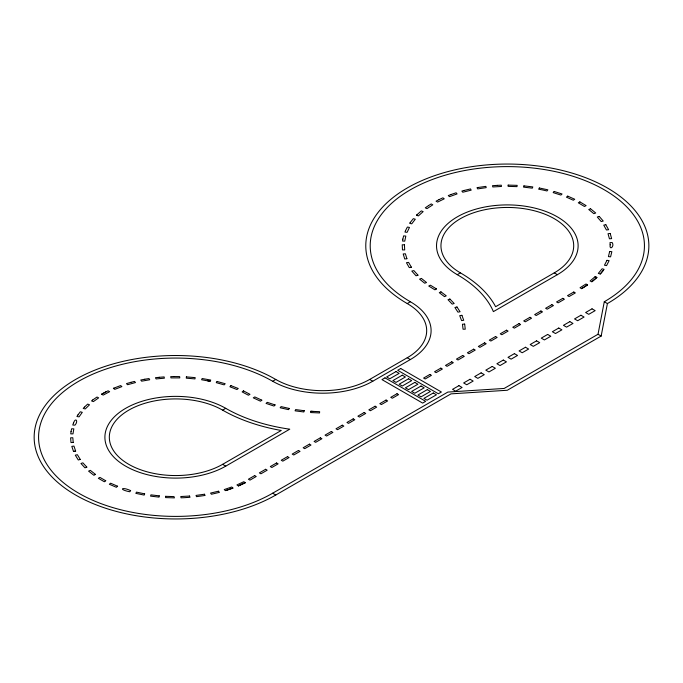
<?xml version="1.0" encoding="UTF-8"?>
<svg xmlns="http://www.w3.org/2000/svg" width="683" height="683" viewBox="0 0 683 683"><rect width="100%" height="100%" fill="white"/><g stroke="black" fill="none" stroke-linecap="round" stroke-linejoin="round"><path stroke-width="1.02" d="M369.665 379.432A66.405 38.333 0 0 1 275.778 379.458L272.654 381.259A137.121 79.168 0 0 0 78.733 381.259A137.121 79.168 0 0 0 78.733 493.211A137.121 79.168 0 0 0 272.654 493.211L447.852 392.068L504.165 388.448L598.026 334.26L604.284 301.749A137.121 79.168 0 0 0 604.284 189.797A137.121 79.168 0 0 0 410.363 189.797A137.121 79.168 0 0 0 410.363 301.749A70.793 40.869 0 0 1 410.363 359.548L372.764 381.225A70.776 40.86 0 0 1 272.679 381.242L272.679 381.242M275.778 379.458L270.929 376.777A141.543 81.721 0 0 0 72.492 381.31A141.543 81.721 0 0 0 77.205 495.926A141.543 81.721 0 0 0 275.778 495.021L450.985 393.869L507.298 390.258L601.151 336.07L607.409 303.559A141.543 81.721 0 0 0 607.409 187.987A141.543 81.721 0 0 0 407.239 187.987A141.543 81.721 0 0 0 407.239 303.559A66.371 38.316 0 0 1 407.239 357.747L369.674 379.441L372.798 381.242M310.816 411.303L310.569 412.549L319.55 412.933L319.635 411.678L310.816 411.303L313.446 411.473M210.065 381.259L210.757 380.055L202.125 378.519L201.613 379.765L210.065 381.259L207.453 380.738M600.255 274.011L604.088 269.35L602.099 268.786L598.317 273.396L600.255 274.011L603.115 270.63M595.004 276.786L596.891 277.452L591.862 281.755L590.112 280.969L595.004 276.786L596.891 277.452L591.862 281.755M587.576 284.888L581.6 288.653L580.038 287.748L586.005 283.983L587.576 284.888L581.6 288.653M222.624 410.142A141.535 81.712 0 0 0 278.86 430.042L281.276 430.469L222.624 464.329A66.371 38.316 0 0 1 128.763 464.329A66.371 38.316 0 0 1 128.763 410.142A66.371 38.316 0 0 1 222.624 410.142L225.723 408.323A137.112 79.16 0 0 0 287.364 428.839L289.788 429.163L225.749 466.139A70.793 40.869 0 0 1 125.646 466.147A70.793 40.869 0 0 1 125.621 408.349A70.793 40.869 0 0 1 225.723 408.323M101.613 394.193L108.068 390.796L109.639 391.701L103.176 395.098L101.613 394.193L106.172 391.709M407.239 303.559L410.363 301.749M457.269 274.668L454.938 273.26A70.793 40.869 0 0 1 458.882 215.965A70.793 40.869 0 0 1 558.173 217.339A70.793 40.869 0 0 1 557.379 274.677L493.382 311.627L492.4 309.382A137.087 79.143 0 0 0 457.269 274.668L460.393 272.867A66.371 38.316 0 0 1 460.41 218.671A66.371 38.316 0 0 1 554.263 218.68A66.371 38.316 0 0 1 554.255 272.867L495.61 306.718L494.731 305.062A141.543 81.721 0 0 0 460.393 272.867L460.393 272.867M238.76 485.733L245.24 482.668L243.788 481.703L236.933 484.921L238.376 485.895L245.24 482.668L238.376 485.895M232.912 488.072L225.399 490.65L224.255 489.557L231.725 486.996L232.912 488.072L226.286 490.385M73.533 451.472L75.642 451.087L73.96 446.084L71.8 446.366L73.525 451.472L75.642 451.087M554.255 272.867L557.379 274.677M604.284 301.749L607.409 303.559M598.026 334.26L601.151 336.07M407.239 357.747L410.363 359.548M222.624 464.329L225.749 466.139M272.654 493.211L275.778 495.021M508.143 185.102L508.135 186.374L516.98 186.63L517.185 185.358L508.143 185.102M610.15 244.821C609.142 250.917 614.837 246.469 612.207 242.542L610.004 242.593L610.15 244.821M165.602 496.319L165.576 497.591L174.413 497.881L174.045 496.601L165.602 496.319M186.374 376.888L186.297 378.169L194.971 378.903L195.193 377.622L186.374 376.888M71.049 431.511L70.759 433.876L72.979 433.867L73.824 428.856L71.613 428.787L71.049 431.511M402.85 239.101L402.56 241.039L404.763 241.142L405.813 236.079L403.627 235.883L402.85 239.101M159.25 495.849L159.028 497.122L150.559 496.123L150.934 494.859L159.25 495.849M609.654 251.523L608.416 256.603L610.585 256.842L611.848 251.677L609.654 251.523M523.946 185.87L523.562 187.125L532.313 188.158L532.817 186.92L523.946 185.87M304.251 410.722L303.833 411.969L295.073 410.825L295.628 409.587L304.251 410.722M73.491 423.059L72.757 425.014L74.959 425.168C78.707 421.112 75.454 416.903 73.491 423.059M144.651 493.843L144.164 495.09L135.84 493.357L136.489 492.136L144.651 493.843M405.514 230.666L404.959 232.066L407.111 232.348L409.476 227.422L407.358 227.046L405.514 230.666M606.991 260.334L604.464 265.2L606.564 265.602L609.125 260.658L606.991 260.334M539.339 187.996L538.674 189.208A72.859 42.064 0 0 1 547.006 190.984L547.851 189.806L539.339 187.996M289.285 408.46L288.576 409.663L280.158 407.768L281.046 406.598L289.285 408.46M77.964 414.888L76.931 416.502L79.066 416.861L82.284 412.327L80.287 411.781L77.964 414.888M410.21 222.538L409.663 223.358L411.729 223.819L415.298 219.217L413.317 218.654L410.21 222.538M130.615 490.599L129.787 491.786C118.057 489.438 121.924 486.544 130.615 490.599M217.083 381.473L216.255 382.651L224.195 384.87L225.185 383.726L217.083 381.473M554.161 191.471L553.162 192.606L560.905 195.082L562.049 193.989L554.161 191.471M230.931 385.63L229.898 386.757L236.958 389.532L238.247 388.49L230.931 385.63M275.07 404.925L274.037 406.061L266.063 403.422L267.241 402.33L275.07 404.925M84.385 407.162L83.215 408.417L85.221 408.963L89.516 404.788L87.68 404.08L84.385 407.162M416.843 214.872L416.468 215.265L418.38 215.905L423.153 211.619L421.326 210.893L416.843 214.872M117.587 486.219L116.417 487.303L109.357 484.273L110.569 483.197L117.587 486.219M567.718 196.123L566.446 197.165L573.327 200.23L574.736 199.248L567.718 196.123M261.802 400.161L260.505 401.203L253.265 397.839L254.819 396.934L261.802 400.161M243.447 390.872L242.141 391.914L248.407 395.226L249.969 394.322L243.447 390.872M92.632 400.033L91.522 400.904L93.366 401.613L98.651 397.865L97.012 397.019L92.632 400.033M105.72 480.747L104.354 481.763L98.352 478.296L99.923 477.391L105.72 480.747M428.472 205.634L425.287 207.82L427.012 208.622L432.774 204.832L431.212 203.927L428.472 205.634M95.466 474.395L93.895 475.3L88.585 471.142L90.318 470.348L95.466 474.395M579.858 201.886L578.296 202.791L584.46 206.479L586.116 205.634L579.858 201.886M436.463 288.926L434.892 289.831L428.745 286.032L430.418 285.195L436.463 288.926M400.725 368.521L397.677 370.28L438.349 393.767L441.397 392.008L400.725 368.521M385.007 377.853L381.968 379.611L422.64 403.09L425.68 401.339L385.007 377.853M396.02 371.569L386.638 376.982L389.762 378.792L399.145 373.37L396.02 371.569M402.278 375.18L392.896 380.602L396.02 382.403L405.403 376.982L402.278 375.18M408.536 378.792L399.145 384.213L402.278 386.015L411.661 380.602L408.536 378.792M414.794 382.403L405.403 387.824L408.536 389.626L417.919 384.213L414.794 382.403M254.665 475.607L248.407 479.218L249.969 480.123L256.227 476.503L254.665 475.607M265.61 469.281L259.352 472.892L260.923 473.797L267.173 470.186L265.61 469.281M276.564 462.963L270.306 466.574L271.868 467.479L278.126 463.859L276.564 462.963M287.509 456.637L281.251 460.248L282.822 461.153L289.08 457.542L287.509 456.637M429.863 374.455L423.605 378.066L425.168 378.971L431.425 375.36L429.863 374.455M440.817 368.128L434.559 371.74L436.121 372.645L442.379 369.033L440.817 368.128M451.762 361.811L445.504 365.422L447.066 366.327L453.324 362.716L451.762 361.811M462.715 355.484L456.457 359.096L458.02 360.001L464.278 356.389L462.715 355.484M473.66 349.167L467.403 352.778L468.973 353.683L475.231 350.072L473.66 349.167M484.614 342.84L478.356 346.452L479.918 347.357L486.176 343.745L484.614 342.84M495.559 336.523L489.31 340.134L490.872 341.039L497.13 337.428L495.559 336.523M506.513 330.196L500.255 333.816L501.817 334.713L508.075 331.101L506.513 330.196M298.462 450.464L292.204 454.075L293.767 454.98L300.025 451.369L298.462 450.464M309.416 444.146L303.158 447.758L304.72 448.663L310.978 445.051L309.416 444.146M320.361 437.82L314.103 441.431L315.666 442.336L321.924 438.725L320.361 437.82M331.315 431.502L325.057 435.114L326.619 436.019L332.877 432.407L331.315 431.502M342.26 425.176L336.002 428.787L337.573 429.692L343.831 426.081L342.26 425.176M353.213 418.858L346.955 422.47L348.518 423.375L354.776 419.755L353.213 418.858M364.159 412.532L357.909 416.143L359.471 417.048L365.729 413.437L364.159 412.532M375.112 406.214L368.854 409.826L370.417 410.731L376.674 407.111L375.112 406.214M386.066 400.042L379.808 403.653L381.37 404.558L387.628 400.938L386.066 400.042M397.011 393.715L390.753 397.327L392.324 398.232L398.573 394.62L397.011 393.715M519.029 323.622L512.771 327.234L514.333 328.139L520.591 324.527L519.029 323.622M529.974 317.305L523.724 320.916L525.287 321.821L531.545 318.21L529.974 317.305M540.927 310.978L534.669 314.59L536.232 315.495L542.49 311.883L540.927 310.978M551.881 304.661L545.623 308.272L547.185 309.177L553.443 305.566L551.881 304.661M562.826 298.334L556.568 301.946L558.139 302.851L564.389 299.239L562.826 298.334M573.78 292.017L567.522 295.628L569.084 296.533L575.342 292.922L573.78 292.017M421.052 386.015L411.661 391.436L414.794 393.246L424.177 387.824L421.052 386.015M427.31 389.626L417.919 395.047L421.052 396.857L430.435 391.436L427.31 389.626M433.304 392.981L423.921 398.402L427.046 400.204L436.437 394.791L433.304 392.981M458.942 385.664L452.547 389.353L455.672 391.163L462.075 387.466L458.942 385.664M470.032 379.261L463.637 382.95L466.762 384.76L473.165 381.063L470.032 379.261M481.122 372.858L474.728 376.546L477.852 378.356L484.256 374.66L481.122 372.858M492.212 366.455L485.818 370.143L488.943 371.953L495.346 368.257L492.212 366.455M503.303 360.052L496.908 363.74L500.033 365.55L506.436 361.853L503.303 360.052M514.393 353.649L507.998 357.337L511.123 359.147L517.526 355.45L514.393 353.649M525.483 347.246L519.089 350.934L522.213 352.744L528.616 349.047L525.483 347.246M536.573 340.843L530.179 344.531L533.303 346.341L539.707 342.644L536.573 340.843M547.664 334.439L541.269 338.136L544.394 339.938L550.797 336.241L547.664 334.439M558.754 328.036L552.359 331.733L555.484 333.535L561.887 329.838L558.754 328.036M569.844 321.633L563.449 325.33L566.574 327.131L572.977 323.443L569.844 321.633M580.934 315.23L574.54 318.927L577.664 320.728L584.067 317.04L580.934 315.23M592.024 308.827L585.63 312.524L588.755 314.325L595.158 310.637L592.024 308.827M440.928 291.829L439.297 292.691L444.505 296.644L446.255 295.841L440.928 291.829M439.049 199.624L436.053 201.169L437.624 202.074L444.249 198.83L442.891 197.822L439.049 199.624M113.899 388.14L113.352 388.379L114.795 389.353L121.898 386.604L120.618 385.562L113.899 388.14M590.513 208.733L588.755 209.51L593.834 213.668L595.713 212.994L590.513 208.733M421.42 278.425L419.584 279.142L424.698 283.232L426.534 282.514L421.42 278.425M86.818 467.129L84.982 467.846L80.961 463.475L82.891 462.835L86.818 467.129M450.993 194.535L448.279 195.577L449.499 196.644L457.064 193.938L456.142 192.777L450.993 194.535M449.866 299.026L448.005 299.726L452.223 304.123L454.186 303.483L449.866 299.026M417.962 275.172L416.041 275.804L411.815 271.057L413.898 270.613L417.962 275.172M599.23 216.409L597.284 217.015L601.211 221.565L603.234 221.044L599.23 216.409M130.923 382.326L126.492 383.607L127.533 384.734L135.49 382.557L134.491 381.413L130.923 382.326M464.056 190.463L461.862 191.069L462.775 192.23L471.168 190.164L470.544 188.935L464.056 190.463M80.278 459.437L78.272 459.975L75.309 455.16L77.375 454.699L80.278 459.437M218.44 491.214L210.569 493.075L211.406 494.253L219.448 492.358L218.44 491.214M456.97 306.966L454.912 307.495L457.952 312.157L460.069 311.738L456.97 306.966M605.812 224.681L603.746 225.134L606.444 229.983L608.613 229.727L605.812 224.681M411.379 267.198L409.305 267.642L406.436 262.724L408.554 262.357L411.379 267.198M144.77 379.236L140.758 380.004L141.637 381.182L149.714 379.757L149.022 378.544L144.77 379.236M477.98 187.501L477.016 187.671L477.648 188.901L486.185 187.646L485.869 186.382L477.98 187.501M204.439 494.227L196.03 495.423L196.516 496.669L205.096 495.448L204.439 494.227M461.904 315.315L459.719 315.648L461.588 320.592L463.731 320.284L461.904 315.315M406.906 258.712L404.746 258.994L403.201 253.956L405.386 253.786L406.906 258.712M610.192 233.449L608.024 233.714L609.441 238.785L611.635 238.632L610.192 233.449M159.224 377.298L155.476 377.699L156.04 378.937L164.381 378.186L164.133 376.922L159.224 377.298M189.575 496.054L180.773 496.524L181.046 497.796L183.906 497.702L189.968 497.309L189.575 496.054M73.201 442.388L71.006 442.567L70.605 437.829L72.816 437.743L73.201 442.388M497.403 185.358L492.486 185.691L492.802 186.954L501.467 186.468L501.288 185.195L497.403 185.358M464.662 324.084L462.459 324.229L463.057 329.223L465.251 329.18L464.662 324.084M174.011 376.564L170.707 376.632L170.963 377.904L179.774 377.887L179.663 376.606L174.011 376.564M404.438 244.821L402.227 244.804L402.483 249.91L404.695 249.935L404.438 244.821"/></g></svg>
